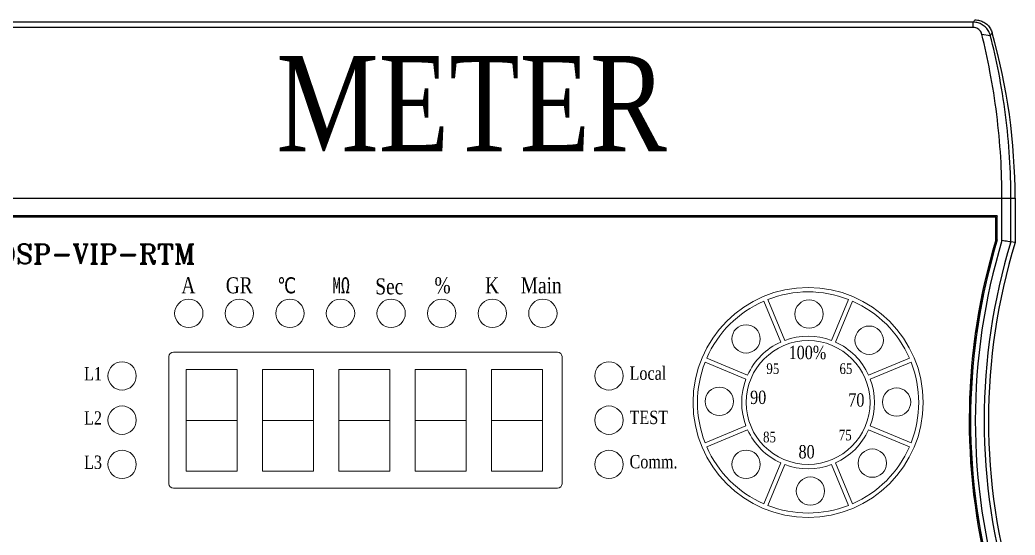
# Model space of a CAD drawing. Header units: millimetres. Extents: x 107 to 2900, y 85 to 3996.
# Drawn here: x 252.9 to 320.4, y 1663.8 to 1698.8 of the extents above; entities that cross this region are included whole.
import ezdxf
from ezdxf.lldxf.tags import DXFTag

# ---------------------------------------------------------------- set-up
doc = ezdxf.new("R2010")
doc.units = ezdxf.units.MM
for name, color, linetype in [('2', 7, 'Continuous'), ('70', 7, 'Continuous'), ('DEFAULT_2', 8, 'HIDDEN')]:
    doc.layers.add(name, color=color, linetype=linetype)
doc.styles.add('SS', font='batang.ttc', dxfattribs={"width": 0.8})
doc.styles.add('STYLE2', font='romant.shx')
tags = doc.linetypes.add('HIDDEN', pattern=[0.375, 0.25, -0.125]).pattern_tags.tags
tags[6:7] = [DXFTag(74, 4), DXFTag(75, 0), DXFTag(340, '0'), DXFTag(46, 1.0), DXFTag(50, 0.0), DXFTag(44, 0.0), DXFTag(45, 0.0)]
tags[4:5] = [DXFTag(74, 4), DXFTag(75, 0), DXFTag(340, '0'), DXFTag(46, 1.0), DXFTag(50, 0.0), DXFTag(44, 0.0), DXFTag(45, 0.0)]

# ---------------------------------------------------------------- blocks, each defined once
blk = doc.blocks.new('ㅡㄷㅅㄷㄱㄱ스')
at = {"color": 7, "linetype": 'Continuous'}
for p, q in [((10024.23, 3024.46), (9875.61, 3024.46)), ((10024.23, 3023.67), (10024.23, 3024.46)), ((10024.23, 3023.67), (9875.61, 3023.67)), ((10025.51, 3022.65), (10026.8, 3022.47)), ((9869.3, 2997.91), (10030.54, 2997.91)), ((10028.56, 2991.49), (10028.56, 2997.91)), ((10029.9, 2991.29), (10029.9, 2997.91)), ((10030.54, 2997.91), (10030.54, 2991.19)), ((10027.85, 2995.22), (9871.99, 2995.22)), ((10027.82, 2995.19), (9872.02, 2995.19)), ((10027.65, 2995.02), (9872.19, 2995.02)), ((10027.65, 2991.62), (10027.65, 2995.02)), ((10027.85, 2995.22), (10027.82, 2995.19)), ((10027.82, 2991.59), (10027.82, 2995.19)), ((10027.85, 2991.59), (10027.85, 2995.22)), ((10027.85, 2991.59), (10027.82, 2991.59)), ((10030.54, 2991.19), (10029.9, 2991.29))]:
    blk.add_line(p, q, dxfattribs=at)
at = {"color": 7, "lineweight": 20}
for p, q in [((10027.64, 2995.02), (9873.13, 2995.02)), ((10027.64, 2991.64), (10027.64, 2995.02)), ((9992.61, 2982.34), (9995.17, 2976.17)), ((9995.78, 2976.43), (9993.23, 2982.6)), ((10005.38, 2982.6), (10002.83, 2976.43)), ((10003.45, 2976.17), (10006, 2982.34)), ((9983.76, 2973.13), (9989.93, 2970.58)), ((9990.19, 2971.19), (9984.01, 2973.75)), ((10014.6, 2973.75), (10008.43, 2971.19)), ((10008.68, 2970.58), (10014.85, 2973.13)), ((9989.93, 2963.53), (9983.76, 2960.97)), ((9984.01, 2960.36), (9990.19, 2962.91)), ((10008.43, 2962.91), (10014.6, 2960.36)), ((10014.85, 2960.97), (10008.68, 2963.53)), ((9995.17, 2957.93), (9992.61, 2951.76)), ((10006, 2951.76), (10003.45, 2957.93)), ((9993.23, 2951.51), (9995.78, 2957.68)), ((10002.83, 2957.68), (10005.38, 2951.51))]:
    blk.add_line(p, q, dxfattribs=at)
for radius in [17.36, 9.35]:
    blk.add_circle((9999.31, 2967.05), radius, dxfattribs=at)
at = {"color": 7, "linetype": 'Continuous'}
for centre, radius, start, end in [((9938.77, 2997.91), 91.77, 0, 15.7731), ((10118.1, 2964.32), 94.48, 163.2032, 194.6889), ((10118.1, 2964.32), 94.3, 163.1877, 194.8255), ((10118.1, 2964.32), 94.28, 163.1852, 194.8477), ((10118.1, 2964.32), 93.57, 163.1212, 196.8788), ((10118.1, 2964.32), 92.23, 162.998, 197.002), ((10118.1, 2964.32), 91.59, 162.9385, 197.0615)]:
    blk.add_arc(centre, radius, start, end, dxfattribs=at)
for points, start_tangent, end_tangent in [([(10024.23, 3024.46), (10024.37, 3024.63), (10024.5, 3024.81)], (0.604586, 0.79654), (0.603396, 0.797442)), ([(10026.8, 3022.47), (10026.72, 3022.72), (10026.38, 3023.36), (10025.88, 3023.88), (10025.28, 3024.24), (10024.61, 3024.43), (10024.23, 3024.46)], (-0.259403, 0.965769), (-1, 0.000325)), ([(10024.5, 3024.81), (10025.18, 3024.72), (10025.83, 3024.45), (10026.38, 3024.04), (10026.81, 3023.48), (10027.08, 3022.85)], (1, 0), (0.271828, -0.962346)), ([(10025.51, 3022.65), (10025.47, 3022.78), (10025.3, 3023.11), (10025.06, 3023.37), (10024.76, 3023.56), (10024.42, 3023.66), (10024.23, 3023.67)], (-0.242878, 0.970057), (-0.999999, -0.001087)), ([(10028.56, 2997.91), (10028.37, 3004.06), (10027.77, 3010.55), (10026.75, 3017.02), (10025.51, 3022.65)], (0.000028, 1), (-0.242412, 0.970173)), ([(10026.8, 3022.47), (10026.94, 3022.66), (10027.08, 3022.85)], (0.593127, 0.805109), (0.591901, 0.80601)), ([(10029.9, 2997.91), (10029.71, 3004.02), (10029.1, 3010.47), (10028.06, 3016.88), (10026.8, 3022.47)], (0.000036, 1), (-0.247766, 0.96882)), ([(10029.9, 2991.29), (10029.45, 2991.35), (10029.01, 2991.42), (10028.56, 2991.49)], (-0.989013, 0.147827), (-0.989172, 0.146764))]:
    blk.add_spline(points, degree=3, dxfattribs=dict(at, start_tangent=start_tangent, end_tangent=end_tangent))
at = {"color": 7, "lineweight": 20}
for points in [[(10027.64, 2991.64), (10022.64, 2975.07), (10022.31, 2957.44), (10026.7, 2940.69)], [(10005.38, 2982.6), (10001.48, 2984.13), (9997.14, 2984.13), (9993.23, 2982.6)], [(9992.61, 2982.34), (9988.77, 2980.66), (9985.7, 2977.59), (9984.01, 2973.75)], [(10014.6, 2973.75), (10012.92, 2977.59), (10009.85, 2980.66), (10006, 2982.34)], [(9995.17, 2976.17), (9992.96, 2975.17), (9991.19, 2973.4), (9990.19, 2971.19)], [(10002.83, 2976.43), (10000.56, 2977.28), (9998.05, 2977.28), (9995.78, 2976.43)], [(10008.43, 2971.19), (10007.42, 2973.4), (10005.65, 2975.17), (10003.45, 2976.17)], [(9983.76, 2973.13), (9982.23, 2969.22), (9982.23, 2964.88), (9983.76, 2960.97)], [(10014.85, 2960.97), (10016.38, 2964.88), (10016.38, 2969.22), (10014.85, 2973.13)], [(9989.93, 2970.58), (9989.08, 2968.3), (9989.08, 2965.8), (9989.93, 2963.53)], [(10008.68, 2963.53), (10009.54, 2965.8), (10009.54, 2968.3), (10008.68, 2970.58)], [(9990.19, 2962.91), (9991.19, 2960.71), (9992.96, 2958.94), (9995.17, 2957.93)], [(10003.45, 2957.93), (10005.65, 2958.94), (10007.42, 2960.71), (10008.43, 2962.91)], [(9984.01, 2960.36), (9985.7, 2956.51), (9988.77, 2953.44), (9992.61, 2951.76)], [(10006, 2951.76), (10009.85, 2953.44), (10012.92, 2956.51), (10014.6, 2960.36)], [(9995.78, 2957.68), (9998.05, 2956.82), (10000.56, 2956.82), (10002.83, 2957.68)], [(9993.23, 2951.51), (9997.14, 2949.98), (10001.48, 2949.98), (10005.38, 2951.51)]]:
    blk.add_open_spline(points, degree=3, dxfattribs=at)
at = {"layer": '2', "color": 7, "lineweight": 20}
for p, q in [((9903.55, 2974.66), (9961.51, 2974.66)), ((9902.88, 2974), (9902.88, 2954.77)), ((9962.18, 2974), (9962.18, 2954.77)), ((9903.55, 2954.1), (9961.51, 2954.1))]:
    blk.add_line(p, q, dxfattribs=at)
for centre in [(9905.87, 2980.5), (9913.5, 2980.5), (9921.13, 2980.5), (9928.76, 2980.5), (9936.4, 2980.5), (9944.03, 2980.5), (9951.66, 2980.5), (9959.29, 2980.5), (9999.45, 2980.4), (9989.95, 2976.65), (10008.52, 2976.45), (9895.81, 2971.06), (9969.26, 2971.06), (9985.91, 2967.22), (10012.66, 2967.11), (9895.81, 2964.38), (9969.26, 2964.38), (9895.81, 2957.7), (9969.26, 2957.7), (9989.95, 2957.71), (10009, 2957.89), (9999.66, 2953.67)]:
    blk.add_circle(centre, 2.14, dxfattribs=at)
for points in [[(10027.65, 2995.02), (10027.65, 2995.01), (10027.64, 2995.01), (10027.64, 2995.01), (10027.64, 2995.01), (10027.63, 2995.01), (10027.63, 2995.02), (10027.63, 2995.02), (10027.64, 2995.03), (10027.64, 2995.03), (10027.64, 2995.03), (10027.65, 2995.02), (10027.65, 2995.02)], [(10027.65, 2995.02), (10027.65, 2995.01), (10027.64, 2995.01), (10027.64, 2995.01), (10027.64, 2995.01), (10027.63, 2995.01), (10027.63, 2995.02), (10027.63, 2995.02), (10027.64, 2995.03), (10027.64, 2995.03), (10027.64, 2995.03), (10027.65, 2995.02), (10027.65, 2995.02)], [(10027.65, 2991.64), (10027.65, 2991.64), (10027.64, 2991.63), (10027.64, 2991.63), (10027.64, 2991.63), (10027.63, 2991.64), (10027.63, 2991.64), (10027.63, 2991.65), (10027.64, 2991.65), (10027.64, 2991.65), (10027.64, 2991.65), (10027.65, 2991.65), (10027.65, 2991.64)]]:
    blk.add_open_spline(points, degree=3, knots=[0, 0, 0, 0, 1, 1, 1, 2, 2, 2, 3, 3, 3, 4, 4, 4, 4], dxfattribs=at)
for points in [[(9903.55, 2974.66), (9903.18, 2974.66), (9902.88, 2974.37), (9902.88, 2974)], [(9962.18, 2974), (9962.18, 2974.37), (9961.88, 2974.66), (9961.51, 2974.66)], [(9902.88, 2954.77), (9902.88, 2954.4), (9903.18, 2954.1), (9903.55, 2954.1)], [(9961.51, 2954.1), (9961.88, 2954.1), (9962.18, 2954.4), (9962.18, 2954.77)]]:
    blk.add_open_spline(points, degree=3, dxfattribs=at)
at = {"layer": '70', "lineweight": 13}
for p, q in [((9915.07, 2974.66), (9903.55, 2974.66)), ((9905.47, 2956.67), (9905.47, 2972.03)), ((9905.47, 2972.03), (9913.15, 2972.03)), ((9913.15, 2972.03), (9913.15, 2956.67)), ((9916.99, 2972.03), (9924.67, 2972.03)), ((9916.99, 2956.67), (9916.99, 2972.03)), ((9924.67, 2972.03), (9924.67, 2956.67)), ((9928.5, 2956.67), (9928.5, 2972.03)), ((9928.5, 2972.03), (9936.18, 2972.03)), ((9936.18, 2972.03), (9936.18, 2956.67)), ((9940.02, 2972.03), (9947.7, 2972.03)), ((9940.02, 2956.67), (9940.02, 2972.03)), ((9947.7, 2972.03), (9947.7, 2956.67)), ((9951.54, 2956.67), (9951.54, 2972.03)), ((9951.54, 2972.03), (9959.22, 2972.03)), ((9959.22, 2972.03), (9959.22, 2956.67)), ((9905.47, 2964.35), (9913.15, 2964.35)), ((9916.99, 2964.35), (9924.67, 2964.35)), ((9928.5, 2964.35), (9936.18, 2964.35)), ((9940.02, 2964.35), (9947.7, 2964.35)), ((9951.54, 2964.35), (9959.22, 2964.35)), ((9913.15, 2956.67), (9905.47, 2956.67)), ((9924.67, 2956.67), (9916.99, 2956.67)), ((9936.18, 2956.67), (9928.5, 2956.67)), ((9947.7, 2956.67), (9940.02, 2956.67)), ((9959.22, 2956.67), (9951.54, 2956.67))]:
    blk.add_line(p, q, dxfattribs=at)
at = {"layer": 'DEFAULT_2', "color": 8, "linetype": 'HIDDEN'}
for p, q in [((10027.85, 2991.59), (10027.87, 2991.59)), ((10028.79, 2991.45), (10028.77, 2991.45)), ((10028.9, 2991.43), (10028.89, 2991.44))]:
    blk.add_line(p, q, dxfattribs=at)
at = {"color": 0, "style": 'STYLE2'}
blk.add_text('DSP-VIP-RTM', height=2.9503, dxfattribs=at).set_placement((9877.04, 2987.98))
at = {"color": 0, "style": 'SS', "width": 0.8}
for s, height, p in [('A', 2.42, (9904.75, 2983.53)), ('GR', 2.418, (9911.45, 2983.53)), ('℃', 2.42, (9919.22, 2983.53)), ('㏁', 2.42, (9927.52, 2983.53)), ('Sec', 2.418, (9934.01, 2983.37)), ('%', 2.42, (9942.94, 2983.53)), ('K', 2.42, (9950.58, 2983.53)), ('Main', 2.418, (9955.96, 2983.53)), ('100%', 2.015, (9996.37, 2973.59)), ('95', 1.612, (9993.01, 2971.35)), ('65', 1.612, (10004.04, 2971.35)), ('L1', 2.015, (9890.07, 2970.38)), ('Local', 2.015, (9972.37, 2970.47)), ('90', 2.015, (9990.56, 2966.82)), ('70', 2.015, (10005.37, 2966.42)), ('L2', 2.015, (9890.07, 2963.7)), ('TEST', 2.015, (9972.37, 2963.79)), ('85', 1.612, (9992.51, 2961.03)), ('75', 1.612, (10003.94, 2961.33)), ('80', 2.015, (9997.86, 2958.6)), ('L3', 2.015, (9890.07, 2957.02)), ('Comm.', 2.015, (9972.37, 2957.11))]:
    blk.add_text(s, height=height, dxfattribs=at).set_placement(p)

msp = doc.modelspace()

# ---------------------------------------------------------------- block references
at = {"xscale": 0.45, "yscale": 0.45, "zscale": 0.45}
msp.add_blockref('ㅡㄷㅅㄷㄱㄱ스', (-4193.307, 337.645), dxfattribs=at)

# ---------------------------------------------------------------- texts
at = {"color": 3, "style": 'SS', "width": 0.8}
msp.add_text(' METER ', height=6.4781, dxfattribs=at).set_placement((268.315, 1689.877))

doc.saveas('drawing.dxf')
